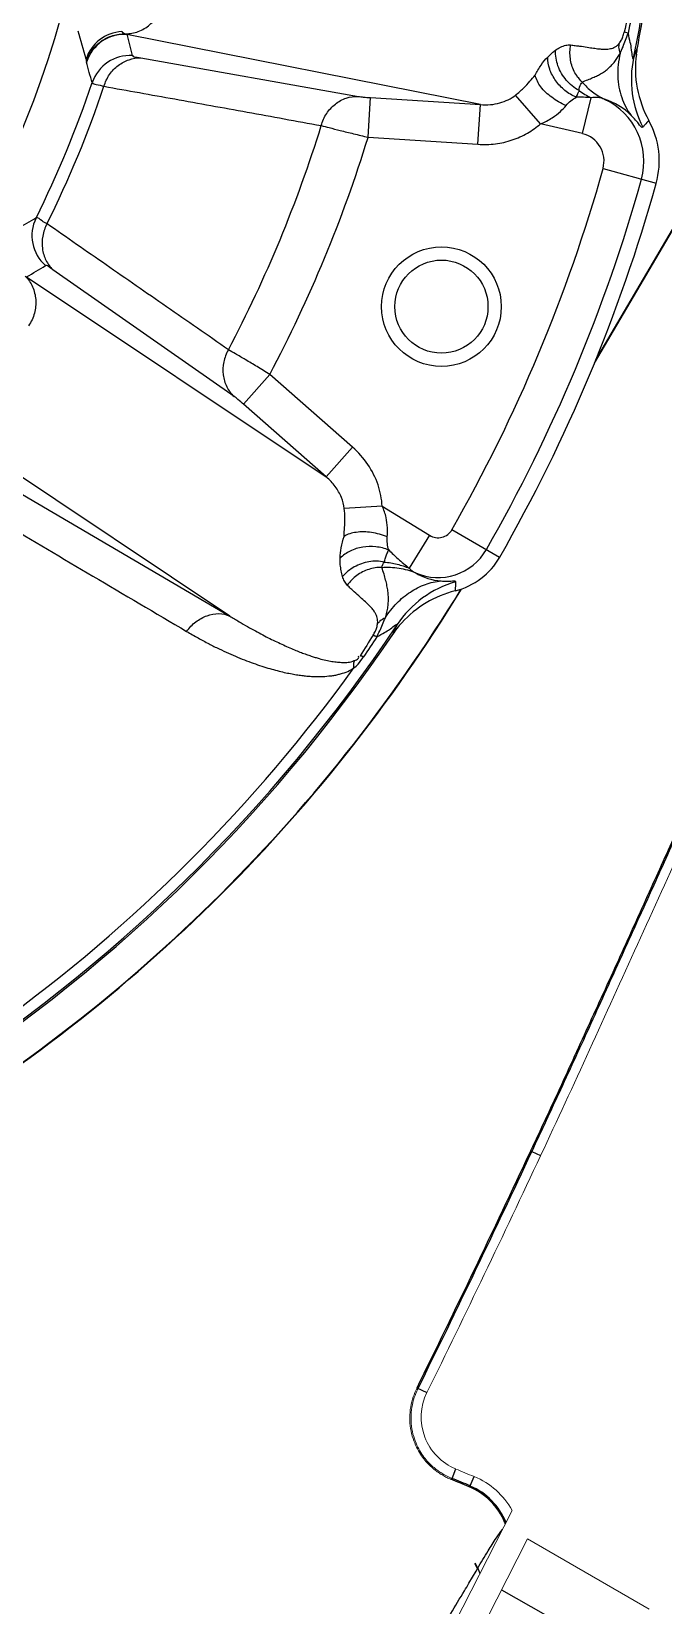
# Model space of a CAD drawing. Header units: millimetres. Extents: x 100 to 1590, y 100 to 694.
# Drawn here: x 1244.185 to 1244.608, y 536.206 to 537.261 of the extents above; entities that cross this region are included whole.
import ezdxf

# ---------------------------------------------------------------- set-up
doc = ezdxf.new("R2010")
doc.units = ezdxf.units.MM
doc.layers.add('OUTLINE', color=6, linetype='Continuous', lineweight=9)

msp = doc.modelspace()

# ---------------------------------------------------------------- linework, layer by layer
at = {"color": 9, "linetype": 'Continuous'}
for p, q in [((1244.7735, 537.3998), (1244.5619, 537.0387)), ((1244.7733, 537.3999), (1244.5626, 537.0405)), ((1244.2477, 537.2596), (1244.2487, 537.2592)), ((1244.4857, 537.2121), (1244.2487, 537.2592)), ((1244.5846, 537.26), (1244.582, 537.2607)), ((1244.2214, 537.2415), (1244.2215, 537.241)), ((1244.2215, 537.241), (1244.2216, 537.2407)), ((1244.2579, 537.2434), (1244.4038, 537.2176)), ((1244.5908, 537.2502), (1244.5882, 537.2433)), ((1244.4103, 537.1902), (1244.412, 537.2168)), ((1244.412, 537.2168), (1244.4857, 537.2121)), ((1244.4839, 537.1855), (1244.4856, 537.2121)), ((1244.526, 537.1993), (1244.5092, 537.2185)), ((1244.5541, 537.1927), (1244.5598, 537.2167)), ((1244.5541, 537.1927), (1244.526, 537.1993)), ((1244.4103, 537.1902), (1244.4839, 537.1855)), ((1244.5678, 537.1694), (1244.6035, 537.1594)), ((1244.1814, 537.0967), (1244.3823, 536.9625)), ((1244.3205, 537.0165), (1244.1991, 537.1014)), ((1244.3444, 537.0313), (1244.3268, 537.0113)), ((1244.3999, 536.9825), (1244.3444, 537.0313)), ((1244.3823, 536.9625), (1244.3268, 537.0113)), ((1244.3176, 536.8693), (1244.1184, 537.0024)), ((1244.3999, 536.9825), (1244.3823, 536.9625)), ((1244.135, 536.9763), (1244.3176, 536.8693)), ((1244.4198, 536.943), (1244.3944, 536.9413)), ((1244.4198, 536.943), (1244.4515, 536.9234)), ((1244.4664, 536.9272), (1244.4985, 536.9088)), ((1244.4515, 536.9234), (1244.4379, 536.9014)), ((1244.52, 536.5103), (1244.526, 536.5076)), ((1244.4431, 536.352), (1244.4429, 536.3515)), ((1244.4431, 536.352), (1244.4497, 536.3487)), ((1244.4439, 536.3516), (1244.4436, 536.351)), ((1244.4666, 536.2912), (1244.4691, 536.2976)), ((1244.4788, 536.2862), (1244.4814, 536.2925)), ((1244.4779, 536.2209), (1244.4827, 536.2291)), ((1244.4827, 536.2291), (1244.4837, 536.2307)), ((1244.4837, 536.2307), (1244.4838, 536.231)), ((1244.4838, 536.231), (1244.4853, 536.2275)), ((1244.4998, 536.2166), (1244.5818, 536.1701))]:
    msp.add_line(p, q, dxfattribs=at)
for points in [[(1244.2213, 537.2425), (1244.2213, 537.2424), (1244.2213, 537.2422), (1244.2214, 537.2421), (1244.2214, 537.2419), (1244.2214, 537.2415)], [(1244.4152, 536.8558), (1244.4149, 536.8559), (1244.4147, 536.856), (1244.4144, 536.8562), (1244.4142, 536.8563), (1244.4139, 536.8564), (1244.4137, 536.8565)], [(1244.4161, 536.8553), (1244.4158, 536.8555), (1244.4152, 536.8558)], [(1244.4073, 536.8419), (1244.4071, 536.842), (1244.4068, 536.8421), (1244.4065, 536.8422), (1244.4062, 536.8423), (1244.406, 536.8424), (1244.4057, 536.8424), (1244.4055, 536.8425), (1244.4053, 536.8426), (1244.4051, 536.8426)], [(1244.5193, 536.5108), (1244.5193, 536.5107), (1244.5194, 536.5107), (1244.5194, 536.5107), (1244.5195, 536.5106), (1244.5196, 536.5106), (1244.5197, 536.5105), (1244.5198, 536.5105), (1244.5199, 536.5104), (1244.52, 536.5103)], [(1244.4429, 536.3515), (1244.4429, 536.3515), (1244.4429, 536.3515), (1244.443, 536.3514), (1244.443, 536.3514), (1244.4431, 536.3513), (1244.4432, 536.3513), (1244.4433, 536.3512), (1244.4434, 536.3511), (1244.4436, 536.351)], [(1244.4659, 536.2906), (1244.466, 536.2906), (1244.466, 536.2906), (1244.4661, 536.2907), (1244.4661, 536.2907), (1244.4662, 536.2908), (1244.4663, 536.2909), (1244.4664, 536.291), (1244.4665, 536.2911), (1244.4666, 536.2912)], [(1244.4788, 536.2862), (1244.4787, 536.2861), (1244.4786, 536.286), (1244.4785, 536.2859), (1244.4784, 536.2858), (1244.4783, 536.2857), (1244.4782, 536.2857), (1244.4781, 536.2857), (1244.4781, 536.2856), (1244.478, 536.2856)]]:
    msp.add_lwpolyline(points, dxfattribs=at)
at = {"color": 7, "linetype": 'Continuous'}
for radius in [0.0401, 0.0312]:
    msp.add_circle((1244.4595, 537.0767), radius, dxfattribs=at)
at = {"color": 9, "linetype": 'Continuous'}
for centre, radius, start, end in [((1243.538, 537.4584), 0.6924, 274.0885, 66.6837), ((1243.538, 537.4584), 1.0732, 348.8123, 351.7986), ((1243.538, 537.4584), 1.0721, 348.4257, 351.3035), ((1245.1705, 537.137), 0.6013, 166.1751, 168.1297), ((1246.0094, 536.972), 1.4536, 167.783, 168.5743), ((1243.2302, 536.9699), 1.0279, 15.3842, 16.4769), ((1244.2467, 537.2344), 0.0267, 93.1669, 162.3605), ((1244.247, 537.2325), 0.0267, 86.3646, 162.2252), ((1243.2144, 536.9879), 1.0694, 13.9121, 14.6989), ((1244.2507, 537.2183), 0.0267, 86.3622, 161.2773), ((1244.6579, 537.2291), 0.0711, 168.4526, 206.8512), ((1244.6608, 537.2363), 0.0713, 172.1719, 209.1634), ((1244.6607, 537.2364), 0.0713, 168.8143, 172.1835), ((1243.2278, 536.9622), 1.032, 14.8584, 15.653), ((1243.538, 537.4584), 0.7253, 333.616, 341.384), ((1243.538, 537.4584), 0.7336, 333.5983, 341.4017), ((1244.5881, 537.2733), 0.0633, 234.8881, 243.3769), ((1244.5498, 537.1744), 0.0454, 344.3215, 65.2645), ((1244.5554, 537.1734), 0.0444, 45.0934, 72.3783), ((1244.5498, 537.1744), 0.0557, 344.3215, 29.1696), ((1243.538, 537.4584), 0.8803, 332.1974, 342.8026), ((1243.538, 537.4584), 0.9126, 332.0928, 342.9072), ((1244.5498, 537.1744), 0.0187, 344.3215, 76.75), ((1243.538, 537.4584), 1.0697, 330.2229, 344.3215), ((1243.538, 537.4584), 1.0964, 330.2229, 344.3215), ((1243.538, 537.4584), 1.1067, 330.2229, 344.3215), ((1243.6695, 538.0286), 1.032, 299.347, 300.1416), ((1244.2117, 537.1243), 0.0267, 153.7227, 228.6378), ((1243.6419, 538.02), 1.0694, 300.3011, 301.0879), ((1244.4572, 536.9325), 0.0107, 238.25, 330.2229), ((1244.4572, 536.9325), 0.0374, 246.0579, 330.2229), ((1244.4614, 536.9294), 0.0366, 237.9219, 266.6869), ((1243.538, 537.4584), 1.0953, 300.3738, 328.5685), ((1243.538, 537.4584), 1.0956, 300.3738, 328.5824), ((1244.489, 536.824), 0.0712, 106.3119, 146.2659), ((1243.538, 537.4584), 1.0721, 278.6965, 326.292), ((1242.025, 537.9633), 2.6444, 335.2685, 335.423), ((1243.538, 537.4584), 1.0732, 278.2014, 325.9162), ((1244.8891, 536.5502), 0.5655, 147.1987, 148.8563), ((1245.5217, 536.1247), 1.3252, 146.5435, 147.2355), ((1243.538, 537.4584), 1.0648, 305.8713, 324.1293), ((1236.7693, 540.1329), 8.5547, 333.7704, 334.95006), ((1236.7696, 540.1327), 8.5552, 333.7704, 334.94943), ((1243.5333, 534.0065), 2.468, 67.474, 67.781), ((1243.5297, 534.0004), 2.4742, 67.4635, 67.7672), ((1244.4609, 536.2446), 0.0445, 22.3847, 67.3879), ((1244.4609, 536.2445), 0.0453, 22.3936, 66.7602), ((1244.4609, 536.2445), 0.0445, 21.486, 22.3905), ((1244.4429, 536.2128), 0.0445, 23.6955, 28.7026), ((1244.4431, 536.2131), 0.0445, 23.7009, 28.7156)]:
    msp.add_arc(centre, radius, start, end, dxfattribs=at)
at = {"color": 7, "linetype": 'Continuous'}
for centre, radius, start, end in [((1244.4572, 536.9325), 0.0477, 283.9783, 330.2229), ((1244.4859, 536.817), 0.0713, 103.9839, 137.9373), ((1244.4859, 536.817), 0.0714, 137.933, 145.9163)]:
    msp.add_arc(centre, radius, start, end, dxfattribs=at)
at = {"color": 9, "linetype": 'Continuous'}
for points, start_tangent, end_tangent in [([(1244.2477, 537.2596), (1244.2563, 537.2611), (1244.2639, 537.2657), (1244.2697, 537.2727), (1244.2729, 537.2814)], (0.999992, -0.00398), (0.19509, 0.980785)), ([(1244.2215, 537.241), (1244.2254, 537.2487), (1244.2315, 537.2547), (1244.2392, 537.2584), (1244.2477, 537.2596)], (0.30477, 0.952426), (0.999593, -0.028541)), ([(1244.2453, 537.2611), (1244.2477, 537.2596)], (0.29683, -0.95493), (0.935736, -0.3527)), ([(1244.536, 537.2487), (1244.5394, 537.2507), (1244.5428, 537.2519), (1244.5461, 537.2521)], (0.802418, 0.596762), (0.995308, -0.096755)), ([(1244.5537, 537.2273), (1244.5485, 537.2344), (1244.5459, 537.243), (1244.5461, 537.2521)], (-0.715956, 0.698145), (0.181928, 0.983312)), ([(1244.5461, 537.2521), (1244.5492, 537.2517), (1244.5521, 537.2514), (1244.5572, 537.2506), (1244.5614, 537.25), (1244.5651, 537.2495), (1244.5682, 537.2493), (1244.572, 537.2495), (1244.5751, 537.2503), (1244.5783, 537.2527)], (0.995307, -0.096763), (0.665324, 0.746554)), ([(1244.5783, 537.2527), (1244.5799, 537.255), (1244.5811, 537.2576), (1244.582, 537.2607)], (0.665264, 0.746608), (0.207453, 0.978245)), ([(1244.5793, 537.2465), (1244.5785, 537.2507), (1244.5787, 537.2526)], (-0.281423, 0.959584), (0.259681, 0.965694)), ([(1244.5793, 537.2465), (1244.5812, 537.2509), (1244.5829, 537.2553), (1244.5846, 537.26)], (0.41108, 0.911599), (0.320574, 0.947223)), ([(1244.5882, 537.2433), (1244.587, 537.2487), (1244.5861, 537.2537), (1244.5846, 537.26)], (-0.255699, -0.966756), (-0.259602, 0.965716)), ([(1244.2333, 537.2244), (1244.237, 537.2323), (1244.2428, 537.2384), (1244.2501, 537.2422), (1244.2579, 537.2434)], (0.293221, 0.956045), (0.999207, -0.039817)), ([(1244.2524, 537.245), (1244.2553, 537.2439), (1244.2579, 537.2434)], (0.240437, -0.970665), (0.984816, -0.173603)), ([(1244.5223, 537.2318), (1244.5263, 537.2386), (1244.5307, 537.244)], (0.462257, 0.886746), (0.700066, 0.714079)), ([(1244.5307, 537.244), (1244.5336, 537.2467), (1244.536, 537.2487)], (0.700063, 0.714081), (0.80234, 0.596868)), ([(1244.5499, 537.217), (1244.5423, 537.2216), (1244.5362, 537.2281), (1244.5321, 537.2359), (1244.5307, 537.244)], (-0.922544, 0.385893), (-0.006313, 0.99998)), ([(1244.5517, 537.2215), (1244.5432, 537.2285), (1244.5376, 537.2381), (1244.536, 537.2487)], (-0.879703, 0.475523), (0.04874, 0.998812)), ([(1244.5537, 537.2273), (1244.5576, 537.2288), (1244.561, 537.2302), (1244.5641, 537.2316), (1244.5669, 537.2331), (1244.5694, 537.2348), (1244.5716, 537.2367), (1244.5737, 537.2387), (1244.5757, 537.241), (1244.5776, 537.2436), (1244.5793, 537.2465)], (0.94093, 0.338602), (0.485361, 0.874314)), ([(1244.5793, 537.2465), (1244.5777, 537.2311), (1244.5803, 537.2169), (1244.5867, 537.2048)], (-0.224755, -0.974415), (0.611886, -0.790946)), ([(1244.5092, 537.2185), (1244.5145, 537.2232), (1244.5188, 537.2278), (1244.5223, 537.2318)], (0.793365, 0.608747), (0.663776, 0.747931)), ([(1244.543, 537.2115), (1244.5334, 537.217), (1244.5261, 537.2241), (1244.5223, 537.2318)], (-0.922898, 0.385044), (-0.232154, 0.972679)), ([(1244.2253, 537.2269), (1244.2281, 537.2257), (1244.2333, 537.2244)], (0.418992, -0.90799), (0.975357, -0.220632)), ([(1244.2333, 537.2244), (1244.2807, 537.2159), (1244.3293, 537.2071), (1244.3789, 537.1981)], (0.983984, -0.178258), (0.984166, -0.177248)), ([(1244.5499, 537.217), (1244.5509, 537.2195), (1244.552, 537.2213)], (0.332563, 0.943081), (0.641457, 0.767159)), ([(1244.5517, 537.2215), (1244.5529, 537.2258), (1244.554, 537.2269)], (0.21557, 0.976488), (0.796958, 0.604035)), ([(1244.5537, 537.2273), (1244.5607, 537.2207), (1244.5688, 537.2157)], (0.661391, -0.750041), (0.897515, -0.440984)), ([(1244.3789, 537.1981), (1244.3826, 537.2062), (1244.3884, 537.2125), (1244.3957, 537.2165), (1244.4038, 537.2176)], (0.274083, 0.961706), (0.999204, -0.039885)), ([(1244.4038, 537.2176), (1244.4071, 537.2172), (1244.412, 537.2168)], (0.984743, -0.174015), (0.997946, -0.064061)), ([(1244.4857, 537.2121), (1244.4923, 537.2121), (1244.4986, 537.2133), (1244.5043, 537.2154), (1244.5092, 537.2185)], (0.996828, -0.079589), (0.792535, 0.609827)), ([(1244.526, 537.1993), (1244.5338, 537.2033), (1244.5393, 537.2076), (1244.543, 537.2115)], (0.92885, 0.370456), (0.646713, 0.762734)), ([(1244.543, 537.2115), (1244.5462, 537.2147), (1244.5499, 537.217)], (0.646173, 0.763191), (0.896457, 0.443132)), ([(1244.5598, 537.2167), (1244.5547, 537.217), (1244.5499, 537.217)], (-0.997658, 0.068404), (-0.999884, -0.01521)), ([(1244.5688, 537.2157), (1244.5643, 537.2169), (1244.5598, 537.2167)], (-0.921998, 0.387194), (-0.987071, -0.160284)), ([(1244.4839, 537.1855), (1244.4957, 537.1858), (1244.5069, 537.1884), (1244.5171, 537.193), (1244.526, 537.1993)], (0.997935, -0.06423), (0.75346, 0.657493)), ([(1244.5945, 537.197), (1244.5916, 537.1994), (1244.5896, 537.2018), (1244.5867, 537.2048)], (-0.678215, -0.734864), (-0.708978, 0.70523)), ([(1244.5985, 537.2016), (1244.5958, 537.1985), (1244.5944, 537.197)], (-0.641674, -0.766977), (-0.702089, -0.71209)), ([(1244.3789, 537.1981), (1244.3842, 537.1967), (1244.3916, 537.1948), (1244.4006, 537.1926), (1244.4103, 537.1902)], (0.964024, -0.265815), (0.971777, -0.235903)), ([(1244.1951, 537.1322), (1244.1918, 537.1342), (1244.1877, 537.1361)], (-0.845692, 0.533671), (-0.938319, -0.345771)), ([(1244.1951, 537.1322), (1244.1922, 537.124), (1244.192, 537.1156), (1244.1944, 537.1078), (1244.1991, 537.1014)], (-0.468687, -0.883364), (0.734701, -0.678391)), ([(1244.3167, 537.0478), (1244.2752, 537.0766), (1244.2347, 537.1047), (1244.1951, 537.1322)], (-0.821244, 0.570577), (-0.821829, 0.569735)), ([(1244.1991, 537.1014), (1244.1969, 537.1029), (1244.194, 537.1042)], (-0.819126, 0.573614), (-0.856378, -0.51635)), ([(1244.1805, 537.0971), (1244.1854, 537.09), (1244.1875, 537.0814), (1244.1867, 537.0723), (1244.1828, 537.0639)], (0.709916, -0.704287), (-0.55557, -0.83147)), ([(1244.7484, 537.0946), (1244.7276, 537.0112), (1244.705, 536.9388), (1244.6818, 536.8754), (1244.659, 536.8197), (1244.6373, 536.7699), (1244.6172, 536.725), (1244.5987, 536.6842), (1244.5794, 536.6415), (1244.5589, 536.5966), (1244.5386, 536.5523), (1244.5193, 536.5108)], (-0.210345, -0.977627), (-0.423409, -0.905939)), ([(1244.7493, 537.0945), (1244.7284, 537.011), (1244.7058, 536.9385), (1244.6825, 536.8751), (1244.6598, 536.8193), (1244.6381, 536.7696), (1244.6179, 536.7246), (1244.5995, 536.6838), (1244.5801, 536.6411), (1244.5597, 536.5962), (1244.5393, 536.5518), (1244.52, 536.5103)], (-0.210316, -0.977633), (-0.42342, -0.905934)), ([(1244.3167, 537.0478), (1244.3136, 537.0396), (1244.3132, 537.031), (1244.3156, 537.023), (1244.3205, 537.0165)], (-0.486201, -0.873847), (0.734758, -0.678329)), ([(1244.3444, 537.0313), (1244.3359, 537.0365), (1244.328, 537.0412), (1244.3214, 537.0451), (1244.3167, 537.0478)], (-0.853958, 0.520341), (-0.869628, 0.493708)), ([(1244.3268, 537.0113), (1244.3231, 537.0144), (1244.3205, 537.0165)], (-0.750952, 0.660357), (-0.819365, 0.573272)), ([(1244.4198, 536.943), (1244.417, 536.9572), (1244.4102, 536.9708), (1244.3999, 536.9825)], (-0.068026, 0.997684), (-0.751083, 0.660208)), ([(1244.1067, 536.9667), (1244.1652, 536.932), (1244.2258, 536.8961), (1244.2887, 536.859)], (0.860323, -0.50975), (0.861054, -0.508514)), ([(1244.3944, 536.9413), (1244.3924, 536.9488), (1244.3883, 536.9561), (1244.3823, 536.9625)], (-0.129778, 0.991543), (-0.761148, 0.648578)), ([(1244.3942, 536.9227), (1244.3946, 536.9287), (1244.3948, 536.9349), (1244.3944, 536.9413)], (0.059386, 0.998235), (-0.128406, 0.991722)), ([(1244.4232, 536.9223), (1244.4233, 536.9285), (1244.4224, 536.9353), (1244.4198, 536.943)], (0.079388, 0.996844), (-0.397818, 0.917464)), ([(1244.4232, 536.9223), (1244.4126, 536.9253), (1244.4023, 536.9254), (1244.3942, 536.9227)], (-0.9249, 0.38021), (-0.851909, -0.52369)), ([(1244.3916, 536.9081), (1244.3923, 536.915), (1244.3942, 536.9227)], (0.010028, 0.99995), (0.299726, 0.954025)), ([(1244.4242, 536.9136), (1244.4156, 536.9157), (1244.4067, 536.9155), (1244.3983, 536.9128), (1244.3916, 536.9081)], (-0.925201, 0.379477), (-0.711571, -0.702614)), ([(1244.4242, 536.9136), (1244.4233, 536.9179), (1244.4232, 536.9223)], (-0.320047, 0.947402), (0.081475, 0.996675)), ([(1244.3932, 536.8958), (1244.3923, 536.8996), (1244.3917, 536.9037), (1244.3916, 536.9081)], (-0.289218, 0.957263), (0.009887, 0.999951)), ([(1244.4212, 536.9055), (1244.4109, 536.9057), (1244.4011, 536.9022), (1244.3932, 536.8958)], (-0.980127, 0.198369), (-0.643566, -0.765391)), ([(1244.4195, 536.9019), (1244.4212, 536.9055)], (0.297977, 0.954573), (0.496565, 0.867999)), ([(1244.4212, 536.9055), (1244.422, 536.9082), (1244.423, 536.9109), (1244.4242, 536.9136)], (0.255508, 0.966807), (0.432568, 0.901601)), ([(1244.4212, 536.9055), (1244.4298, 536.904), (1244.4379, 536.9014)], (0.995898, -0.090487), (0.925282, -0.379279)), ([(1244.4242, 536.9136), (1244.4305, 536.9076), (1244.4379, 536.9014)], (0.696008, -0.718034), (0.791669, -0.61095)), ([(1244.3964, 536.89), (1244.3945, 536.8926), (1244.3932, 536.8958)], (-0.702447, 0.711736), (-0.289143, 0.957286)), ([(1244.4195, 536.9019), (1244.4108, 536.9006), (1244.4028, 536.8965), (1244.3964, 536.89)], (-0.999824, 0.018766), (-0.578336, -0.815799)), ([(1244.4195, 536.9019), (1244.4311, 536.9014), (1244.442, 536.8983)], (0.99787, 0.065226), (0.923692, -0.383135)), ([(1244.4219, 536.8681), (1244.4229, 536.8718), (1244.4236, 536.8754), (1244.4239, 536.879), (1244.4239, 536.8825), (1244.4236, 536.886), (1244.423, 536.8896), (1244.4221, 536.8934), (1244.421, 536.8974), (1244.4195, 536.9019)], (0.29501, 0.955494), (-0.306924, 0.951734)), ([(1244.4219, 536.8681), (1244.4296, 536.8779), (1244.4387, 536.8854), (1244.4487, 536.8905), (1244.4593, 536.8928)], (0.541253, 0.84086), (0.996407, 0.084698)), ([(1244.4379, 536.9014), (1244.442, 536.8983)], (0.664063, -0.747676), (0.897396, -0.441226)), ([(1244.4593, 536.8928), (1244.4629, 536.8927), (1244.4657, 536.8927), (1244.469, 536.8923)], (0.998258, -0.059001), (-0.019431, -0.999811)), ([(1244.4167, 536.8645), (1244.4165, 536.868), (1244.4151, 536.8714), (1244.4135, 536.8737), (1244.4113, 536.8761), (1244.4085, 536.8788), (1244.4051, 536.8819), (1244.4011, 536.8855), (1244.3988, 536.8876), (1244.3964, 536.89)], (0.089603, 0.995978), (-0.702402, 0.71178)), ([(1244.469, 536.8923), (1244.4688, 536.8882), (1244.4686, 536.8863)], (-0.03158, -0.999501), (-0.119578, -0.992825)), ([(1244.2887, 536.859), (1244.2949, 536.8654), (1244.3024, 536.8695), (1244.3103, 536.8709), (1244.3176, 536.8693)], (0.586146, 0.810206), (0.91298, -0.408005)), ([(1244.3176, 536.8693), (1244.3238, 536.8655), (1244.3295, 536.8622), (1244.3348, 536.8593), (1244.3397, 536.8566), (1244.3445, 536.8542), (1244.3491, 536.852), (1244.3536, 536.8499), (1244.3579, 536.8479), (1244.3619, 536.8463), (1244.3656, 536.8448), (1244.369, 536.8436), (1244.3721, 536.8425), (1244.3749, 536.8416), (1244.3775, 536.8408), (1244.3821, 536.8397), (1244.3861, 536.8389), (1244.3898, 536.8384), (1244.3935, 536.8382), (1244.3969, 536.8383), (1244.401, 536.8394)], (0.851111, -0.524986), (0.92132, 0.388804)), ([(1244.4137, 536.8565), (1244.4152, 536.8591), (1244.4162, 536.8617), (1244.4167, 536.8645)], (0.540248, 0.841506), (0.089632, 0.995975)), ([(1244.4161, 536.8553), (1244.4181, 536.8593), (1244.42, 536.8636), (1244.4219, 536.8681)], (0.449414, 0.893323), (0.375162, 0.926959)), ([(1244.4161, 536.8553), (1244.4213, 536.8583), (1244.4253, 536.8608), (1244.4298, 536.8635)], (0.882869, 0.46962), (-0.505647, -0.86274)), ([(1244.4219, 536.8681), (1244.4183, 536.8658), (1244.4171, 536.8643)], (-0.888225, -0.459409), (-0.509018, -0.860756)), ([(1244.2887, 536.859), (1244.2965, 536.8546), (1244.3037, 536.8507), (1244.3104, 536.8473), (1244.3168, 536.8444), (1244.3229, 536.8417), (1244.3289, 536.8393), (1244.3348, 536.8372), (1244.3405, 536.8352), (1244.3458, 536.8337), (1244.3507, 536.8324), (1244.3552, 536.8313), (1244.3594, 536.8305), (1244.3632, 536.8298), (1244.3667, 536.8294), (1244.37, 536.829), (1244.3731, 536.8288), (1244.3759, 536.8287), (1244.3787, 536.8287), (1244.384, 536.8291), (1244.3866, 536.8294), (1244.3893, 536.8299), (1244.3919, 536.8306), (1244.3967, 536.8322), (1244.4008, 536.8345)], (0.861055, -0.508512), (0.836718, 0.547634)), ([(1244.4008, 536.8345), (1244.4036, 536.8371), (1244.4073, 536.8419)], (0.752074, 0.659079), (0.541702, 0.840571)), ([(1244.401, 536.8394), (1244.4038, 536.841), (1244.404, 536.8425)], (0.921344, 0.388747), (-0.148867, 0.988857)), ([(1244.4008, 536.8345), (1244.4008, 536.8379), (1244.4013, 536.8392)], (-0.094192, 0.995554), (0.511872, 0.859062)), ([(1244.4838, 536.231), (1244.4908, 536.2426), (1244.4963, 536.2513), (1244.5004, 536.257)], (0.504644, 0.863327), (0.609637, 0.79268)), ([(1244.4024, 536.0939), (1244.4112, 536.1087), (1244.4204, 536.1241), (1244.4295, 536.1396), (1244.4386, 536.1548), (1244.4476, 536.17), (1244.4566, 536.1852), (1244.4658, 536.2006), (1244.4749, 536.2159), (1244.4779, 536.2209)], (0.504323, 0.863515), (0.510728, 0.859743))]:
    msp.add_spline(points, degree=3, dxfattribs=dict(at, start_tangent=start_tangent, end_tangent=end_tangent))
at = {"layer": 'OUTLINE'}
for p, q in [((1244.2373, 535.7408), (1244.5068, 536.2697)), ((1244.5171, 536.2507), (1244.2583, 535.7428)), ((1244.5171, 536.2507), (1244.5988, 536.2035))]:
    msp.add_line(p, q, dxfattribs=at)
for centre, radius, start, end in [((1236.7722, 540.1305), 8.5584, 333.77616, 334.95564), ((1244.4833, 536.3322), 0.0374, 153.7764, 247.7732), ((1243.5318, 534.0038), 2.4778, 67.4668, 67.7734), ((1244.4616, 536.2448), 0.0517, 28.8582, 67.4666)]:
    msp.add_arc(centre, radius, start, end, dxfattribs=at)
for points, start_tangent, end_tangent in [([(1244.526, 536.5076), (1244.5588, 536.5785), (1244.591, 536.6492), (1244.623, 536.7199), (1244.6548, 536.7914), (1244.6853, 536.8646), (1244.7129, 536.9395), (1244.7365, 537.0159), (1244.7556, 537.0931)], (0.42333, 0.905975), (0.210347, 0.977627)), ([(1244.4429, 536.3515), (1244.4406, 536.3459), (1244.4389, 536.3393), (1244.4383, 536.332), (1244.4388, 536.3246), (1244.4405, 536.3179), (1244.4428, 536.3122), (1244.4455, 536.3074), (1244.4484, 536.3034), (1244.4515, 536.3001), (1244.4545, 536.2974), (1244.4575, 536.2951), (1244.4604, 536.2933), (1244.4632, 536.2918), (1244.4659, 536.2906)], (-0.442361, -0.896837), (0.926008, -0.377503)), ([(1244.4436, 536.351), (1244.4413, 536.3454), (1244.4397, 536.3389), (1244.4391, 536.3317), (1244.4397, 536.3243), (1244.4414, 536.3177), (1244.4437, 536.3122), (1244.4464, 536.3075), (1244.4493, 536.3036), (1244.4523, 536.3004), (1244.4553, 536.2978), (1244.4583, 536.2956), (1244.4611, 536.2938), (1244.4666, 536.2912)], (-0.440389, -0.897807), (0.9294, -0.369074))]:
    msp.add_spline(points, degree=3, dxfattribs=dict(at, start_tangent=start_tangent, end_tangent=end_tangent))

doc.saveas('drawing.dxf')
